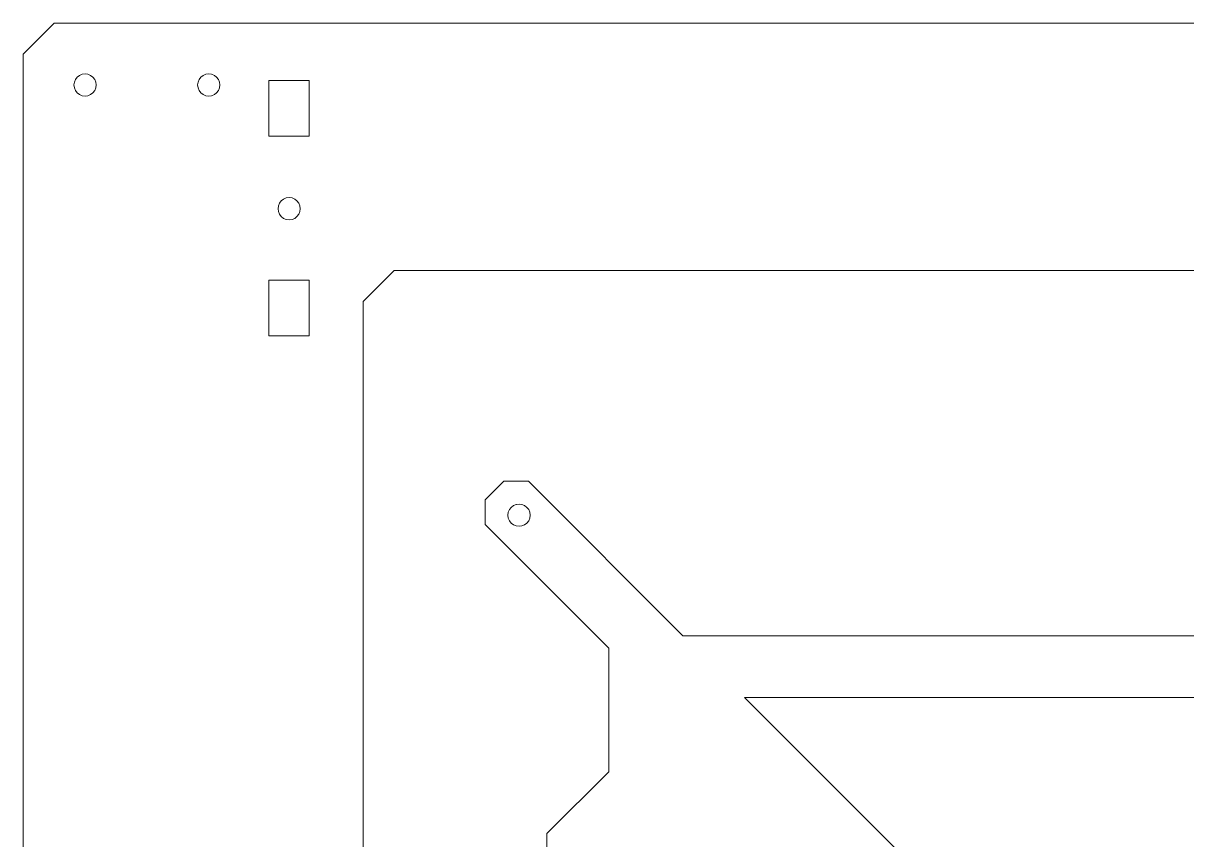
# Model space of a CAD drawing. Header units: millimetres. Extents: x -310 to 310, y -185 to 185.
# Drawn here: x -310.5 to -122.2, y 52.9 to 185 of the extents above; entities that cross this region are included whole.
import ezdxf

# ---------------------------------------------------------------- set-up
doc = ezdxf.new("R2010")
doc.units = ezdxf.units.MM
doc.header["$MEASUREMENT"] = 0

msp = doc.modelspace()

# ---------------------------------------------------------------- linework, layer by layer
at = {"lineweight": 9}
for points in [[(-310.4714, 179.9681), (-310.4714, 179.9681), (-305.4714, 184.9681), (-305.4714, 184.9681)], [(-305.4714, 184.9681), (-305.4714, 184.9681), (54.5286, 184.9681), (54.5286, 184.9681)], [(-310.4714, -180.2236), (-310.4714, -180.2236), (-310.4714, 179.9681), (-310.4714, 179.9681)], [(-302.2056, 175.4473), (-302.2056, 175.4473), (-302.2669, 174.9814), (-302.2669, 174.9814)], [(-302.0259, 175.8814), (-302.0259, 175.8814), (-302.2056, 175.4473), (-302.2056, 175.4473)], [(-301.7399, 176.2542), (-301.7399, 176.2542), (-302.0259, 175.8814), (-302.0259, 175.8814)], [(-301.3671, 176.5403), (-301.3671, 176.5403), (-301.7399, 176.2542), (-301.7399, 176.2542)], [(-300.933, 176.7202), (-300.933, 176.7202), (-301.3671, 176.5403), (-301.3671, 176.5403)], [(-300.4672, 176.7816), (-300.4672, 176.7816), (-300.933, 176.7202), (-300.933, 176.7202)], [(-300.0013, 176.7204), (-300.0013, 176.7204), (-300.4672, 176.7816), (-300.4672, 176.7816)], [(-299.5671, 176.5406), (-299.5671, 176.5406), (-300.0013, 176.7204), (-300.0013, 176.7204)], [(-299.1943, 176.2546), (-299.1943, 176.2546), (-299.5671, 176.5406), (-299.5671, 176.5406)], [(-298.9082, 175.8818), (-298.9082, 175.8818), (-299.1943, 176.2546), (-299.1943, 176.2546)], [(-298.7283, 175.4477), (-298.7283, 175.4477), (-298.9082, 175.8818), (-298.9082, 175.8818)], [(-298.6669, 174.9819), (-298.6669, 174.9819), (-298.7283, 175.4477), (-298.7283, 175.4477)], [(-282.1872, 175.4473), (-282.1872, 175.4473), (-282.2485, 174.9814), (-282.2485, 174.9814)], [(-282.0074, 175.8814), (-282.0074, 175.8814), (-282.1872, 175.4473), (-282.1872, 175.4473)], [(-281.7214, 176.2542), (-281.7214, 176.2542), (-282.0074, 175.8814), (-282.0074, 175.8814)], [(-281.3487, 176.5403), (-281.3487, 176.5403), (-281.7214, 176.2542), (-281.7214, 176.2542)], [(-280.9146, 176.7202), (-280.9146, 176.7202), (-281.3487, 176.5403), (-281.3487, 176.5403)], [(-280.4487, 176.7816), (-280.4487, 176.7816), (-280.9146, 176.7202), (-280.9146, 176.7202)], [(-279.9828, 176.7204), (-279.9828, 176.7204), (-280.4487, 176.7816), (-280.4487, 176.7816)], [(-279.5487, 176.5406), (-279.5487, 176.5406), (-279.9828, 176.7204), (-279.9828, 176.7204)], [(-279.1759, 176.2546), (-279.1759, 176.2546), (-279.5487, 176.5406), (-279.5487, 176.5406)], [(-278.8897, 175.8818), (-278.8897, 175.8818), (-279.1759, 176.2546), (-279.1759, 176.2546)], [(-278.7099, 175.4477), (-278.7099, 175.4477), (-278.8897, 175.8818), (-278.8897, 175.8818)], [(-278.6485, 174.9819), (-278.6485, 174.9819), (-278.7099, 175.4477), (-278.7099, 175.4477)], [(-270.7214, 166.7109), (-270.7214, 166.7109), (-270.7214, 175.7109), (-270.7214, 175.7109)], [(-270.7214, 175.7109), (-270.7214, 175.7109), (-264.2214, 175.7109), (-264.2214, 175.7109)], [(-264.2214, 175.7109), (-264.2214, 175.7109), (-264.2214, 166.7109), (-264.2214, 166.7109)], [(-302.2669, 174.9814), (-302.2669, 174.9814), (-302.2055, 174.5155), (-302.2055, 174.5155)], [(-302.2055, 174.5155), (-302.2055, 174.5155), (-302.0256, 174.0814), (-302.0256, 174.0814)], [(-302.0256, 174.0814), (-302.0256, 174.0814), (-301.7395, 173.7087), (-301.7395, 173.7087)], [(-301.7395, 173.7087), (-301.7395, 173.7087), (-301.3667, 173.4227), (-301.3667, 173.4227)], [(-301.3667, 173.4227), (-301.3667, 173.4227), (-300.9325, 173.2429), (-300.9325, 173.2429)], [(-300.9325, 173.2429), (-300.9325, 173.2429), (-300.4667, 173.1816), (-300.4667, 173.1816)], [(-300.4667, 173.1816), (-300.4667, 173.1816), (-300.0008, 173.243), (-300.0008, 173.243)], [(-300.0008, 173.243), (-300.0008, 173.243), (-299.5667, 173.4229), (-299.5667, 173.4229)], [(-299.5667, 173.4229), (-299.5667, 173.4229), (-299.1939, 173.709), (-299.1939, 173.709)], [(-299.1939, 173.709), (-299.1939, 173.709), (-298.9079, 174.0818), (-298.9079, 174.0818)], [(-298.9079, 174.0818), (-298.9079, 174.0818), (-298.7282, 174.516), (-298.7282, 174.516)], [(-298.7282, 174.516), (-298.7282, 174.516), (-298.6669, 174.9819), (-298.6669, 174.9819)], [(-282.2485, 174.9814), (-282.2485, 174.9814), (-282.1871, 174.5155), (-282.1871, 174.5155)], [(-282.1871, 174.5155), (-282.1871, 174.5155), (-282.0072, 174.0814), (-282.0072, 174.0814)], [(-282.0072, 174.0814), (-282.0072, 174.0814), (-281.7211, 173.7087), (-281.7211, 173.7087)], [(-281.7211, 173.7087), (-281.7211, 173.7087), (-281.3482, 173.4227), (-281.3482, 173.4227)], [(-281.3482, 173.4227), (-281.3482, 173.4227), (-280.9141, 173.2429), (-280.9141, 173.2429)], [(-280.9141, 173.2429), (-280.9141, 173.2429), (-280.4482, 173.1816), (-280.4482, 173.1816)], [(-280.4482, 173.1816), (-280.4482, 173.1816), (-279.9823, 173.243), (-279.9823, 173.243)], [(-279.9823, 173.243), (-279.9823, 173.243), (-279.5482, 173.4229), (-279.5482, 173.4229)], [(-279.5482, 173.4229), (-279.5482, 173.4229), (-279.1755, 173.709), (-279.1755, 173.709)], [(-279.1755, 173.709), (-279.1755, 173.709), (-278.8895, 174.0818), (-278.8895, 174.0818)], [(-278.8895, 174.0818), (-278.8895, 174.0818), (-278.7097, 174.516), (-278.7097, 174.516)], [(-278.7097, 174.516), (-278.7097, 174.516), (-278.6485, 174.9819), (-278.6485, 174.9819)], [(-264.2214, 166.7109), (-264.2214, 166.7109), (-270.7214, 166.7109), (-270.7214, 166.7109)], [(-268.3464, 156.5219), (-268.3464, 156.5219), (-268.7191, 156.2358), (-268.7191, 156.2358)], [(-267.9123, 156.7018), (-267.9123, 156.7018), (-268.3464, 156.5219), (-268.3464, 156.5219)], [(-267.4464, 156.7632), (-267.4464, 156.7632), (-267.9123, 156.7018), (-267.9123, 156.7018)], [(-266.9805, 156.7019), (-266.9805, 156.7019), (-267.4464, 156.7632), (-267.4464, 156.7632)], [(-266.5464, 156.5222), (-266.5464, 156.5222), (-266.9805, 156.7019), (-266.9805, 156.7019)], [(-266.1735, 156.2362), (-266.1735, 156.2362), (-266.5464, 156.5222), (-266.5464, 156.5222)], [(-269.1849, 155.4288), (-269.1849, 155.4288), (-269.2461, 154.9629), (-269.2461, 154.9629)], [(-269.2461, 154.9629), (-269.2461, 154.9629), (-269.1847, 154.4971), (-269.1847, 154.4971)], [(-269.0051, 155.863), (-269.0051, 155.863), (-269.1849, 155.4288), (-269.1849, 155.4288)], [(-269.1847, 154.4971), (-269.1847, 154.4971), (-269.0048, 154.063), (-269.0048, 154.063)], [(-268.7191, 156.2358), (-268.7191, 156.2358), (-269.0051, 155.863), (-269.0051, 155.863)], [(-265.8874, 155.8634), (-265.8874, 155.8634), (-266.1735, 156.2362), (-266.1735, 156.2362)], [(-265.7075, 155.4293), (-265.7075, 155.4293), (-265.8874, 155.8634), (-265.8874, 155.8634)], [(-265.8872, 154.0634), (-265.8872, 154.0634), (-265.7074, 154.4976), (-265.7074, 154.4976)], [(-265.6461, 154.9634), (-265.6461, 154.9634), (-265.7075, 155.4293), (-265.7075, 155.4293)], [(-265.7074, 154.4976), (-265.7074, 154.4976), (-265.6461, 154.9634), (-265.6461, 154.9634)], [(-269.0048, 154.063), (-269.0048, 154.063), (-268.7187, 153.6902), (-268.7187, 153.6902)], [(-268.7187, 153.6902), (-268.7187, 153.6902), (-268.3459, 153.4042), (-268.3459, 153.4042)], [(-268.3459, 153.4042), (-268.3459, 153.4042), (-267.9118, 153.2244), (-267.9118, 153.2244)], [(-267.9118, 153.2244), (-267.9118, 153.2244), (-267.4459, 153.1632), (-267.4459, 153.1632)], [(-267.4459, 153.1632), (-267.4459, 153.1632), (-266.98, 153.2246), (-266.98, 153.2246)], [(-266.98, 153.2246), (-266.98, 153.2246), (-266.5459, 153.4045), (-266.5459, 153.4045)], [(-266.5459, 153.4045), (-266.5459, 153.4045), (-266.1732, 153.6906), (-266.1732, 153.6906)], [(-266.1732, 153.6906), (-266.1732, 153.6906), (-265.8872, 154.0634), (-265.8872, 154.0634)], [(-270.7214, 134.4109), (-270.7214, 134.4109), (-270.7214, 143.4109), (-270.7214, 143.4109)], [(-270.7214, 143.4109), (-270.7214, 143.4109), (-264.2214, 143.4109), (-264.2214, 143.4109)], [(-264.2214, 143.4109), (-264.2214, 143.4109), (-264.2214, 134.4109), (-264.2214, 134.4109)], [(-255.4714, 139.9681), (-255.4714, 139.9681), (-250.4714, 144.9681), (-250.4714, 144.9681)], [(-250.4714, 144.9681), (-250.4714, 144.9681), (-0.4714, 144.9681), (-0.4714, 144.9681)], [(-255.4714, -140.0318), (-255.4714, -140.0318), (-255.4714, 139.9681), (-255.4714, 139.9681)], [(-264.2214, 134.4109), (-264.2214, 134.4109), (-270.7214, 134.4109), (-270.7214, 134.4109)], [(-232.7251, 110.864), (-232.7251, 110.864), (-235.7251, 107.864), (-235.7251, 107.864)], [(-230.7251, 110.864), (-230.7251, 110.864), (-232.7251, 110.864), (-232.7251, 110.864)], [(-230.7251, 110.864), (-230.7251, 110.864), (-230.6548, 110.864), (-230.6548, 110.864)], [(-230.6548, 110.864), (-230.6548, 110.864), (-228.7251, 110.864), (-228.7251, 110.864)], [(-228.7251, 110.864), (-228.7251, 110.864), (-203.7251, 85.8641), (-203.7251, 85.8641)], [(-235.7251, 107.864), (-235.7251, 107.864), (-235.7251, 105.864), (-235.7251, 105.864)], [(-235.7251, 105.864), (-235.7251, 105.864), (-235.7251, 103.864), (-235.7251, 103.864)], [(-231.9742, 105.8403), (-231.9742, 105.8403), (-232.0355, 105.3744), (-232.0355, 105.3744)], [(-231.877, 106.0749), (-231.877, 106.0749), (-231.9742, 105.8403), (-231.9742, 105.8403)], [(-231.7943, 106.2744), (-231.7943, 106.2744), (-231.877, 106.0749), (-231.877, 106.0749)], [(-231.5083, 106.6472), (-231.5083, 106.6472), (-231.7943, 106.2744), (-231.7943, 106.2744)], [(-231.1355, 106.9333), (-231.1355, 106.9333), (-231.5083, 106.6472), (-231.5083, 106.6472)], [(-230.7014, 107.1131), (-230.7014, 107.1131), (-231.1355, 106.9333), (-231.1355, 106.9333)], [(-230.6548, 107.114), (-230.6548, 107.114), (-230.7014, 107.1131), (-230.7014, 107.1131)], [(-230.2355, 107.1744), (-230.2355, 107.1744), (-230.6548, 107.114), (-230.6548, 107.114)], [(-229.7696, 107.1131), (-229.7696, 107.1131), (-230.2355, 107.1744), (-230.2355, 107.1744)], [(-229.3355, 106.9333), (-229.3355, 106.9333), (-229.7696, 107.1131), (-229.7696, 107.1131)], [(-228.9627, 106.6472), (-228.9627, 106.6472), (-229.3355, 106.9333), (-229.3355, 106.9333)], [(-228.6767, 106.2744), (-228.6767, 106.2744), (-228.9627, 106.6472), (-228.9627, 106.6472)], [(-228.4968, 105.8403), (-228.4968, 105.8403), (-228.6767, 106.2744), (-228.6767, 106.2744)], [(-228.4355, 105.3744), (-228.4355, 105.3744), (-228.4968, 105.8403), (-228.4968, 105.8403)], [(-235.7251, 103.864), (-235.7251, 103.864), (-215.7251, 83.8641), (-215.7251, 83.8641)], [(-232.0355, 105.3744), (-232.0355, 105.3744), (-231.9742, 104.9086), (-231.9742, 104.9086)], [(-231.9742, 104.9086), (-231.9742, 104.9086), (-231.7943, 104.4744), (-231.7943, 104.4744)], [(-231.7943, 104.4744), (-231.7943, 104.4744), (-231.5083, 104.1016), (-231.5083, 104.1016)], [(-231.5083, 104.1016), (-231.5083, 104.1016), (-231.1355, 103.8156), (-231.1355, 103.8156)], [(-231.1355, 103.8156), (-231.1355, 103.8156), (-230.7014, 103.6358), (-230.7014, 103.6358)], [(-230.7014, 103.6358), (-230.7014, 103.6358), (-230.2355, 103.5744), (-230.2355, 103.5744)], [(-230.2355, 103.5744), (-230.2355, 103.5744), (-229.7696, 103.6358), (-229.7696, 103.6358)], [(-229.7696, 103.6358), (-229.7696, 103.6358), (-229.3355, 103.8156), (-229.3355, 103.8156)], [(-229.3355, 103.8156), (-229.3355, 103.8156), (-228.9627, 104.1016), (-228.9627, 104.1016)], [(-228.9627, 104.1016), (-228.9627, 104.1016), (-228.6767, 104.4744), (-228.6767, 104.4744)], [(-228.6767, 104.4744), (-228.6767, 104.4744), (-228.4968, 104.9086), (-228.4968, 104.9086)], [(-228.4968, 104.9086), (-228.4968, 104.9086), (-228.4355, 105.3744), (-228.4355, 105.3744)], [(-203.7251, 85.8641), (-203.7251, 85.8641), (-47.7251, 85.8641), (-47.7251, 85.8641)], [(-215.7251, 83.8641), (-215.7251, 83.8641), (-215.7251, 63.8641), (-215.7251, 63.8641)], [(-193.7251, 75.8641), (-193.7251, 75.8641), (-57.7251, 75.8641), (-57.7251, 75.8641)], [(-193.7251, 75.8641), (-193.7251, 75.8641), (-153.7251, 35.8641), (-153.7251, 35.8641)], [(-215.7251, 63.8641), (-215.7251, 63.8641), (-225.7251, 53.8641), (-225.7251, 53.8641)], [(-225.7251, 53.8641), (-225.7251, 53.8641), (-225.7251, 15.8641), (-225.7251, 15.8641)]]:
    msp.add_open_spline(points, degree=3, dxfattribs=at)

doc.saveas('drawing.dxf')
